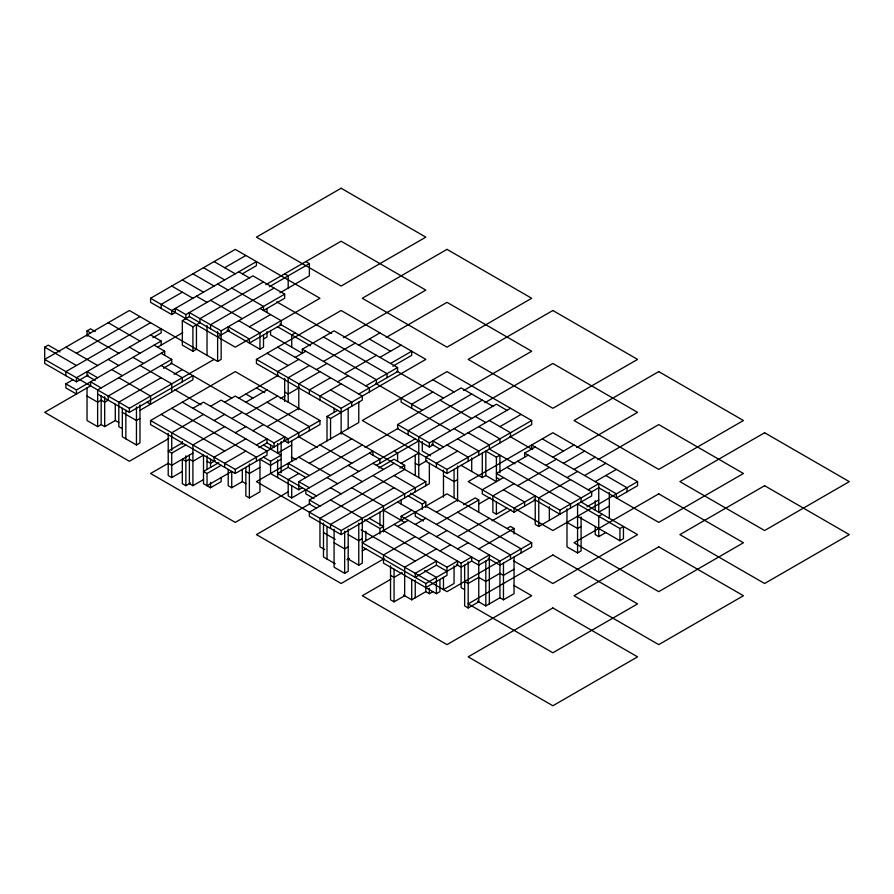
<?xml version="1.0" encoding="UTF-8"?>
<svg xmlns="http://www.w3.org/2000/svg" width="894" height="894" viewBox="0 0 894 894"><rect width="100%" height="100%" fill="white"/><g stroke="black" fill="none" stroke-linecap="round" stroke-linejoin="round"><path stroke-width="1.34" d="M88.227 375.011L76.459 381.805L44.7 363.467L44.7 347.163L48.231 345.129L59.987 351.923M87.042 336.3L87.042 330.869L90.573 328.824L95.278 331.551M150.572 298.272L235.267 249.37L319.963 298.272L235.267 347.163L150.572 298.272L150.572 302.34L171.737 314.565L175.269 312.531L175.269 308.452L185.863 314.565L252.913 275.855L284.672 294.193L284.672 298.272L263.495 310.497L263.495 306.418L231.736 288.08M76.459 353.275L139.978 316.61M182.331 292.159L161.155 304.385L161.155 308.452M224.673 267.708L245.85 255.483M150.572 322.712L65.877 371.613L65.877 375.692M242.319 273.821L256.433 265.674L256.433 261.596L171.737 310.497L171.737 314.565M161.155 345.129L161.155 341.05L76.459 389.952L76.459 394.031L65.877 387.918L65.877 383.839L72.928 379.76M152.919 337.653L161.155 332.903L161.155 328.824L76.459 377.726L76.459 381.805M196.445 324.757L196.445 349.208L192.914 351.241L182.331 345.129L182.331 320.678L189.383 316.61L189.383 312.531L221.142 330.869L284.672 294.193M263.495 281.968L199.977 318.644L199.977 322.712L192.914 326.791L182.331 320.678M157.623 347.163L182.778 332.646M265.842 284.683L341.128 241.224L425.823 290.114L343.519 337.641M269.373 286.728L309.369 263.629L309.369 275.855L279.967 292.83M164.686 355.32L164.686 351.241L97.636 389.952L97.636 426.628L101.167 424.594L104.687 426.628L115.281 420.515L118.813 422.549M274.078 288.08L210.559 324.757L210.559 328.824M163.513 368.216L171.737 363.467L171.737 359.388L108.219 396.064L108.219 400.143L104.687 402.177L101.167 400.143L97.636 402.177L87.042 396.064M217.622 336.982L229.378 330.188M161.155 377.726L118.813 402.177L118.813 426.628L122.333 428.662M249.381 326.791L270.558 314.565M174.095 374.329L182.331 369.58M221.142 330.869L221.142 359.388L217.622 361.433L129.395 310.497L44.7 359.388L129.395 408.29L214.091 359.388M97.636 394.031L129.395 412.369L192.914 375.692L192.914 379.76L139.978 410.324M263.495 339.016L267.027 336.982L267.027 331.551M139.978 418.481L136.458 420.515L122.333 412.369M227.031 330.188L259.964 349.208L263.495 347.163L263.495 334.937M295.255 332.903L291.723 334.937L291.723 347.163M182.331 402.177L267.027 451.079L267.027 455.147L235.267 473.485L150.572 424.583L150.572 420.515L235.267 371.613L319.963 420.515L319.963 424.583L288.192 442.921L283.487 440.206M256.433 359.388L341.128 310.497L425.823 359.388L341.128 408.29L256.433 359.388L256.433 363.467L341.128 412.369M192.914 408.29L203.508 402.177L274.078 442.921L284.672 436.808L284.672 440.887M122.333 408.29L122.333 436.808L136.458 444.966L139.978 442.921L139.978 404.893M270.558 330.869L270.558 334.937L302.317 353.275L302.317 349.208L334.077 330.869L397.595 367.546L397.595 371.613L358.773 394.031M210.559 406.256L221.142 400.143L288.192 438.853L288.192 442.921M295.255 357.354L305.837 351.241M203.508 414.403L171.737 432.741L171.737 450.397M224.673 402.177L235.267 396.064L298.786 432.741L298.786 436.808M298.786 359.388L277.609 371.613L277.609 375.692M168.765 438.541L129.395 461.259L44.7 412.369L90.573 385.873L90.573 381.805L101.167 387.918M238.787 398.098L278.202 375.346M214.091 420.515L224.673 414.403M245.85 402.177L267.027 389.952M309.369 365.501L288.192 377.726L288.192 402.177M182.331 442.921L168.217 451.079L171.737 453.113L185.863 444.966M323.483 361.433L355.242 343.095M231.736 418.47L242.319 412.369M316.431 369.58L327.014 363.467M358.773 345.129L379.95 332.903M224.673 426.628L192.914 444.966L192.914 485.71L189.383 483.676L189.383 455.147M245.85 414.403L277.609 396.064M319.963 371.613L298.786 383.839L298.786 409.653M168.463 463.159L150.572 473.485L235.267 522.387L287.745 492.08M280.291 398.59L285.063 395.841M298.786 387.918L288.192 394.031L284.672 391.985M386.163 337.463L447 302.34L531.695 351.241L463.695 390.499M192.914 453.113L171.737 465.338L168.217 463.304M235.267 432.741L245.85 426.628M330.545 377.726L309.369 389.952L309.369 394.031M344.659 373.647L376.419 355.32M168.217 433.422L168.217 475.53L171.737 477.564L182.331 471.451M252.913 430.696L263.495 424.583M337.608 381.805L348.191 375.692M379.95 357.354L401.127 345.129M245.85 438.853L214.091 457.192L214.091 461.259M267.027 426.628L298.786 408.29M341.128 383.839L319.963 396.064L319.963 400.143M215.264 460.578L210.559 463.304L207.028 461.259M218.795 462.623L203.508 471.451L207.028 473.485L221.142 465.338M390.533 363.467L411.709 351.241L411.709 355.32L392.891 366.182M221.142 477.564L221.142 481.631L210.559 487.744L203.508 483.676L203.508 455.147L192.914 461.259L189.383 459.225L185.863 461.259L182.331 459.225L182.331 483.676L185.863 485.71L190.567 482.995M245.85 451.079L224.673 463.304L224.673 467.372M256.433 444.966L267.027 438.853L267.027 442.921L258.791 447.682M192.914 485.71L203.508 479.597M365.836 385.873L397.595 367.546M150.572 420.515L235.267 469.406L319.963 420.515M327.014 440.887L327.014 416.436L337.608 410.324M330.545 438.853L330.545 418.481L362.305 400.143L362.305 396.064L277.609 347.163M291.723 444.966L277.609 453.113L277.609 443.603M259.964 467.372L249.381 473.485L245.85 471.451M263.495 457.192L270.558 461.259L281.141 455.147L263.495 444.966M228.205 469.406L228.205 485.71L231.736 487.744L242.319 481.631L245.85 483.676M281.141 459.225L270.558 465.338L259.964 459.225L259.964 491.823L249.381 497.936L245.85 495.902L245.85 467.372M305.837 477.564L288.192 467.372L277.609 473.485L316.431 495.902M309.369 463.304L351.722 438.853M432.886 391.985L411.709 404.211L411.709 408.29M298.786 473.485L288.192 479.597L288.192 495.902L291.723 497.936L372.887 451.079L372.887 455.147M270.558 461.259L270.558 473.485L298.786 489.789L298.786 481.631L362.305 444.966M443.469 447L432.886 440.887L432.886 444.966L429.355 447L397.595 428.662L397.595 424.583L461.114 387.918L492.873 406.256M364.987 447.492L398.389 428.204M298.786 489.789L302.317 487.744M471.708 394.031L408.178 430.696L408.178 434.775M316.431 508.127L309.369 504.048L309.369 499.969L415.241 438.853M482.291 400.143L418.772 436.808L418.772 477.564M310.117 503.613L256.433 534.612L341.128 583.503L384.074 558.716M376.419 465.338L418.772 440.887M484.872 402.725L552.872 363.467L637.567 412.369L576.731 447.492M378.777 468.054L394.064 459.225L404.658 465.338L404.658 469.406L319.963 518.308L319.963 546.837L324.667 549.553M394.064 463.304L309.369 512.195L309.369 516.274L341.128 534.612L429.355 483.676L429.355 463.304M397.595 424.583L429.355 442.921L496.405 404.211L506.987 410.324M401.127 463.304L418.772 453.113M399.942 468.054L404.658 465.338M510.519 408.29L425.823 457.192L425.823 461.259L447 473.485L531.695 424.583L531.695 420.515L447 371.613L362.305 420.515L447 469.406L531.695 420.515M427.008 460.578L418.772 465.338L415.241 463.304M394.064 487.744L330.545 524.42L330.545 528.499M457.583 451.079L436.417 463.304L436.417 467.372M499.936 426.628L521.113 414.403M358.773 402.177L358.773 422.549L256.433 481.631L341.128 530.533L425.823 481.631L425.823 485.71M457.583 479.597L454.063 481.631L443.469 475.519M496.405 457.192L496.405 481.631L485.822 475.53L485.822 451.079L496.405 457.192L499.936 455.147L499.936 472.803M348.191 546.837L344.659 548.871L334.077 542.759M362.305 538.68L358.773 540.725L348.191 534.612M364.663 519.671L379.95 528.499L383.481 526.454L369.367 518.308M401.127 520.342L401.127 516.274L411.709 510.161M408.178 495.902L422.292 504.048L425.823 502.015L425.823 507.446M397.595 526.454L408.178 520.342M461.114 465.338L482.291 477.564L485.822 475.53M524.633 457.192L524.633 453.113L535.227 447M347.017 559.733L349.364 558.381M362.305 550.905L365.836 548.871M528.164 455.147L496.405 473.485L559.923 510.161L598.745 487.744L658.733 522.387L743.428 473.485L658.733 424.594L597.896 459.717M415.241 524.42L425.823 518.308M436.417 512.195L457.583 499.969M503.467 477.564L482.291 489.789L482.291 493.857L514.05 512.195L535.227 499.969M334.077 529.181L334.077 567.209L344.659 573.322L348.191 571.288L348.191 529.181M348.191 559.063L358.773 565.176L362.305 563.131L362.305 518.308L330.545 499.969M463.472 504.73L475.228 497.936L478.759 499.969L478.759 512.195M415.241 536.646L383.481 554.984L383.481 563.131L436.417 593.694L439.937 591.66L439.937 579.435M436.417 524.42L478.759 499.969M552.872 457.192L574.037 444.966M418.772 538.68L429.355 532.567M479.206 503.791L489.946 497.589M514.05 483.676L492.873 495.902L492.873 512.195L496.405 514.24L506.987 508.127M545.809 465.338L556.392 459.225M517.581 485.71L549.341 467.372M436.417 536.646L447 530.533M563.455 463.304L584.631 451.079M436.417 548.871L404.658 567.209L404.658 595.728L394.064 601.841L390.533 599.807L390.533 565.846M457.583 536.646L489.342 518.308M574.037 469.406L595.214 457.192M390.935 579.2L362.305 595.728L447 644.63L531.695 595.728L513.804 585.402M402.3 572.641L394.064 577.39L390.533 575.356M439.937 550.905L450.531 544.792M492.035 520.833L511.122 509.815M566.986 477.564L577.569 471.451M570.517 479.597L538.758 497.936L538.758 526.454L535.227 524.42L535.227 495.902L514.05 508.127L514.05 512.195M457.583 548.871L468.177 542.759M584.631 475.519L605.808 463.304M436.417 565.164L415.241 577.39L415.241 573.322L436.417 561.097L436.417 565.164L447 571.277M506.987 528.499L510.519 526.454L514.05 528.499L514.05 533.93M383.481 530.533L447 567.209L457.583 561.097L457.583 565.164L425.823 583.503L362.305 546.837M478.759 548.871L514.05 528.499M595.214 481.631L616.391 469.406M394.064 524.42L461.114 563.131L471.708 557.018L471.708 561.097L461.114 567.209L456.409 564.494M588.163 489.789L598.745 483.676L598.745 512.195L609.328 506.082M425.823 587.581L447 575.356L447 567.209M403.473 595.058L411.709 599.807L425.823 591.66L429.355 593.694L432.886 591.66M401.127 516.274L478.759 561.097L489.342 554.984L489.342 603.886M538.758 526.454L591.683 495.902L591.683 491.823L524.633 453.113M489.342 559.063L478.759 565.164L471.708 561.097M586.978 506.764L598.745 499.969M531.695 542.759L447 591.66L362.305 542.759L447 493.857L531.695 542.759L531.695 546.837L499.936 565.164L488.169 558.381M637.567 481.631L552.872 530.533L468.177 481.631L552.872 432.741L637.567 481.631L637.567 485.71L616.391 497.936L616.391 493.857L531.695 444.966L531.695 449.034M581.1 526.454L577.569 528.499L566.986 522.387M602.277 514.24L598.745 516.274L598.745 536.646L595.214 534.612L595.214 526.454M514.05 569.243L503.467 575.356L499.936 573.322L485.822 581.469L478.759 577.39L468.177 583.503L464.645 581.469M464.645 565.176L464.645 605.92L468.177 607.954L478.759 601.841L478.759 561.097M598.745 536.646L605.808 532.567M477.586 601.17L485.822 605.92L499.936 597.773L503.467 599.807L514.05 593.694L514.05 557.018M566.986 508.798L566.986 546.837L577.569 552.95L581.1 550.905L581.1 516.956M577.569 552.95L577.569 504.048L619.922 528.499L623.442 526.454L623.442 538.68L619.922 540.725L577.569 516.274M305.837 261.596L309.369 263.629M284.672 273.821L288.192 275.855L288.192 288.08M369.367 339.016L390.533 351.241M542.278 438.853L563.455 451.079M605.808 475.519L626.973 487.744L626.973 491.823M432.886 379.76L454.063 391.985M238.787 271.776L249.381 277.889M214.091 261.596L235.267 273.821M489.342 420.515L510.519 432.741L510.519 436.808M276.715 301.826L331.585 333.507M396.902 371.211L443.469 398.098M475.228 416.436L485.822 422.549M509.926 436.473L532.589 449.559M439.937 400.143L471.708 418.47M203.508 267.708L224.673 279.934M323.483 336.982L387.013 373.647L387.013 377.726M478.759 426.628L499.936 438.853L499.936 442.921M217.622 284.001L228.205 290.114M259.964 308.452L281.141 320.678L281.141 324.757L249.381 343.095L249.381 339.016L228.205 326.791L228.205 330.869M192.914 273.821L214.091 286.046M279.967 324.075L376.419 379.76L376.419 383.839M468.177 432.741L489.342 444.966L489.342 449.034L515 463.841M517.581 461.259L581.1 497.936L581.1 502.015L637.567 534.612L552.872 583.503L513.502 560.784M277.609 326.791L310.542 345.81M375.726 383.437L422.292 410.324M454.063 428.662L464.645 434.775M450.531 430.696L401.127 402.177L401.127 398.098M182.331 279.934L203.508 292.159M302.317 349.208L369.367 387.918L369.367 391.985M457.583 438.853L478.759 451.079L478.759 455.147M506.987 467.372L570.517 504.048L570.517 508.127M210.559 300.306L242.319 318.644M196.445 296.227L207.028 302.34M238.787 320.678L259.964 332.903L259.964 349.208M171.737 286.046L192.914 298.272M447 444.966L468.177 457.192L468.177 461.259M496.405 477.564L499.936 479.597M534.042 499.299L559.923 514.24L559.923 510.161M431.713 444.284L439.937 449.034M267.027 353.275L288.192 365.501M330.545 389.952L351.722 402.177L351.722 406.256M503.467 489.789L524.633 502.015L524.633 506.082M189.383 316.61L221.142 334.937M430.528 455.828L422.292 451.079L422.292 441.569M394.064 451.079L397.595 453.113L397.595 461.259M327.014 416.436L330.545 418.481M341.128 432.741L425.823 481.631M256.433 387.918L264.669 392.667M369.367 453.113L379.95 459.225L379.95 463.304M150.572 334.937L161.155 341.05M267.027 402.177L309.369 426.628L309.369 430.696M372.887 463.304L383.481 469.406M394.064 475.519L415.241 487.744L415.241 491.823M457.583 512.195L521.113 548.871L521.113 552.95M245.85 394.031L252.913 398.098M154.092 345.129L164.686 351.241M410.536 493.186L425.823 502.015M108.219 322.712L139.978 341.05M161.155 353.275L171.737 359.388M319.963 444.966L351.722 463.304M372.887 475.519L404.658 493.857L404.658 497.936M425.823 506.082L510.519 554.984L510.519 559.063M170.843 362.953L231.68 398.076M298.183 436.473L317.269 447.492M348.191 465.338L358.773 471.451M129.395 347.163L139.978 353.275M161.155 365.501L182.331 377.726L182.331 381.805M351.722 475.519L362.305 481.631M397.595 502.015L499.936 561.097L499.936 597.773M423.477 521.023L415.241 516.274L415.241 512.195M87.042 330.869L90.573 332.903M132.927 357.354L143.509 363.467M87.042 334.937L118.813 353.275M139.978 365.501L171.737 383.839L171.737 391.985M298.786 457.192L330.545 475.519M351.722 487.744L383.481 506.082L383.481 531.896M174.721 389.639L200.971 404.792M267.027 442.921L274.078 447L274.078 442.921M291.332 456.957L296.104 459.717M327.014 477.564L337.608 483.676M382.878 509.815L404.658 522.387M108.219 359.388L118.813 365.501M309.369 475.519L288.192 463.304L288.192 467.372M330.545 487.744L341.128 493.857M111.75 369.58L122.333 375.692M65.877 347.163L97.636 365.501M118.813 377.726L150.572 396.064L150.572 404.211L147.041 402.177M171.737 408.29L256.433 457.192L256.433 461.259M298.786 481.631L309.369 487.744M314.073 498.617L305.837 493.857L305.837 489.789M44.7 347.163L76.459 365.501M97.636 377.726L87.042 371.613L87.042 375.692L95.278 380.442M161.155 414.403L224.673 451.079M309.369 499.969L319.963 506.082M361.131 529.851L415.241 561.097M464.645 589.615L461.114 587.581L461.114 563.131M424.65 570.607L436.417 577.39L436.417 593.694M65.877 383.839L76.459 389.952M323.483 532.567L335.25 539.361M97.636 426.628L87.042 420.515L87.042 387.918M335.25 563.812L323.483 557.018L323.483 523.068M619.922 528.499L619.922 540.725M609.328 492.505L609.328 518.308M595.214 500.651L595.214 510.161M549.341 506.764L549.341 520.353M503.467 563.131L503.467 599.807M496.405 502.015L496.405 514.24M485.822 561.097L485.822 605.92M482.291 453.113L482.291 477.564M471.708 457.862L471.708 471.451M468.177 561.778L468.177 607.954M457.583 466.02L457.583 501.333M454.063 469.417L454.063 497.936M454.063 565.846L454.063 583.503L443.469 589.615L443.469 577.39M447 469.406L447 473.485M443.469 470.088L443.469 497.254M429.355 442.921L429.355 447M429.355 588.263L429.355 593.694M425.823 583.503L425.823 591.66M422.292 504.048L422.292 509.479M415.241 455.147L415.241 475.519M415.241 580.117L415.241 597.773M411.709 579.435L411.709 599.807M401.127 499.969L401.127 504.048M394.064 569.243L394.064 601.841M379.95 512.195L379.95 525.784M379.95 528.499L379.95 533.93M365.836 531.215L365.836 540.725M358.773 523.068L358.773 565.176M348.191 408.29L348.191 428.662M344.659 531.215L344.659 573.322M341.128 408.29L341.128 434.093M341.128 530.533L341.128 534.612M334.077 408.29L334.077 412.369M327.014 526.454L327.014 559.063M291.723 440.887L291.723 461.259M291.723 485.71L291.723 497.936M284.672 378.408L284.672 401.495M281.141 441.569L281.141 472.803M277.609 459.907L277.609 477.564M270.558 444.966L270.558 449.034M267.027 308.452L267.027 312.531M249.381 463.975L249.381 497.936M242.319 469.417L242.319 481.631M235.267 469.406L235.267 473.485M231.736 487.744L231.736 471.451L207.028 485.71L207.028 473.485M217.622 331.551L217.622 361.433M210.559 459.225L210.559 467.372M210.559 482.313L210.559 487.744M207.028 325.438L207.028 355.32M207.028 455.828L207.028 469.417M192.914 326.791L192.914 351.241M185.863 314.565L185.863 318.644M185.863 455.828L185.863 485.71M182.331 441.569L182.331 444.284M171.737 453.113L171.737 477.564M136.458 406.926L136.458 444.966M129.395 408.29L129.395 412.369M125.864 410.324L125.864 438.853M115.281 404.211L115.281 420.515M104.687 396.746L104.687 426.628M101.167 396.064L101.167 424.594M341.128 188.243L256.433 237.145L341.128 286.046L425.823 237.145L341.128 188.243M447 249.37L362.305 298.272L447 347.163L531.695 298.272L447 249.37M552.872 310.497L468.177 359.388L552.872 408.29L637.567 359.388L552.872 310.497M658.733 371.613L574.037 420.515L658.733 469.406L743.428 420.515L658.733 371.613M552.872 554.984L468.177 603.886L552.872 652.776L637.567 603.886L552.872 554.984M658.733 493.857L574.037 542.759L658.733 591.66L743.428 542.759L658.733 493.857M764.605 432.741L679.909 481.631L764.605 530.533L849.3 481.631L764.605 432.741M552.872 607.954L468.177 656.855L552.872 705.757L637.567 656.855L552.872 607.954M658.733 546.837L574.037 595.728L658.733 644.63L743.428 595.728L658.733 546.837M764.605 485.71L679.909 534.612L764.605 583.503L849.3 534.612L764.605 485.71"/></g></svg>
